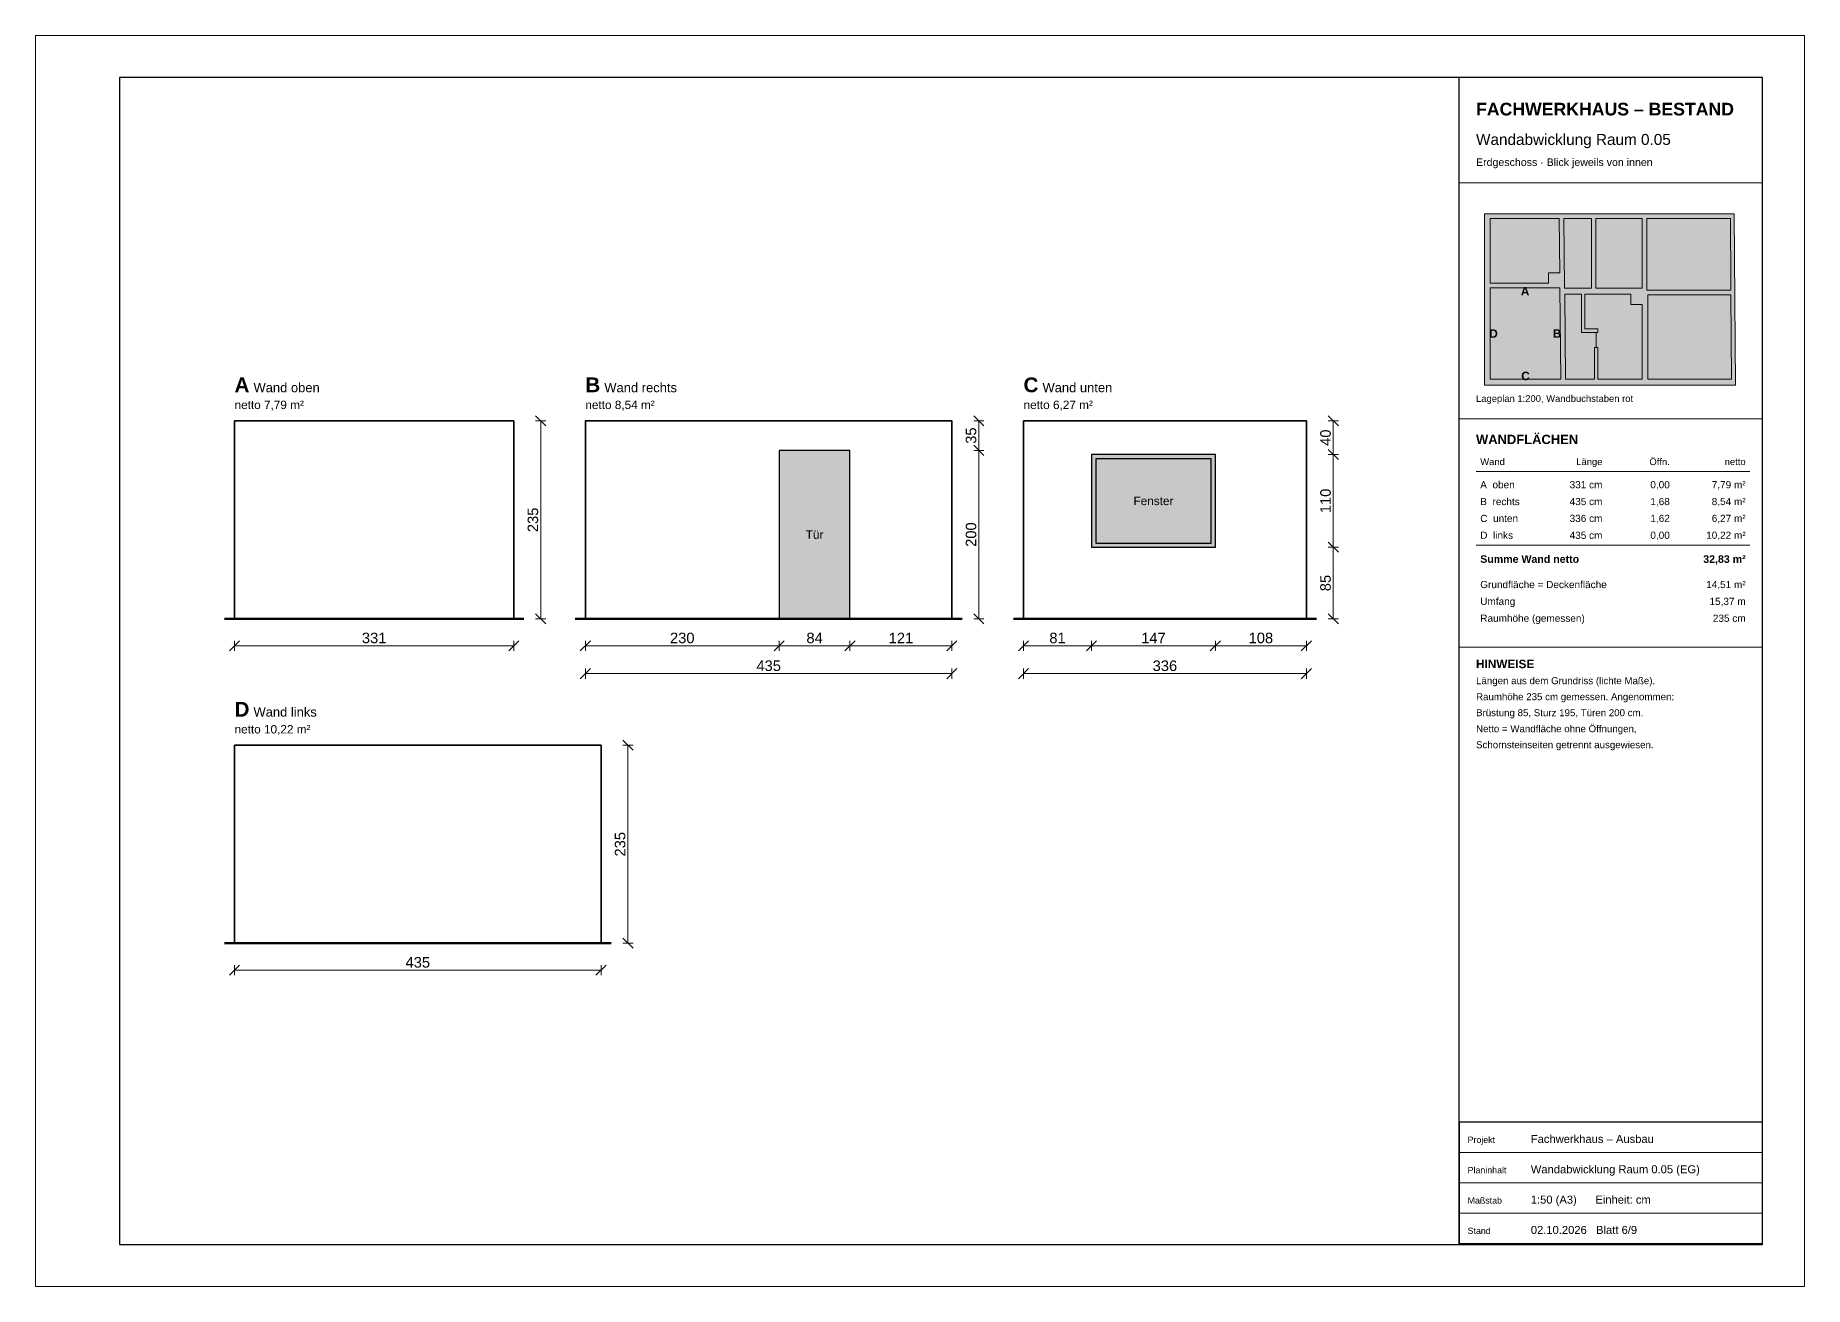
# Model space of a CAD drawing. Header units: centimetres. Extents: x 0 to 18200, y 0 to 1485.
# Drawn here: x 9200 to 11300, y 0 to 1485 of the extents above; entities that cross this region are included whole.
import ezdxf
from ezdxf.enums import TextEntityAlignment as Align

# ---------------------------------------------------------------- set-up
doc = ezdxf.new("R2010")
doc.units = ezdxf.units.CM
for name, color, linetype, lineweight in [('ABW_BODEN', 7, 'Continuous', 50), ('ABW_OEFFNUNG', 7, 'Continuous', 25), ('ABW_TEXT', 7, 'Continuous', 18), ('ABW_WAND', 7, 'Continuous', 35), ('BEMASSUNG', 7, 'Continuous', 18), ('FENSTER', 7, 'Continuous', 25), ('PLANKOPF', 7, 'Continuous', 25), ('PLANKOPF_DUENN', 7, 'Continuous', 13), ('WAND_FUELLUNG', 8, 'Continuous', 0)]:
    doc.layers.add(name, color=color, linetype=linetype, lineweight=lineweight)
doc.styles.add('PLAN', font='arial.ttf')
doc.styles.add('PLAN_FETT', font='arialbd.ttf')
doc.dimstyles.new('BESTAND_1_50', dxfattribs={"dimscale": 5, "dimtxt": 2.5, "dimasz": 1.5, "dimexe": 1.2, "dimexo": 0, "dimgap": 0.6, "dimtad": 1, "dimdec": 0, "dimtxsty": 'PLAN', "dimtsz": 1.2, "dimcen": 2.5, "dimclrd": 7, "dimclre": 7, "dimclrt": 7, "dimazin": 3, "dimtfac": 1, "dimtmove": 2, "dimatfit": 3, "dimlwd": 18, "dimlwe": 13})

msp = doc.modelspace()

# ---------------------------------------------------------------- hatches: boundary and pattern name
at = {"layer": 'ABW_OEFFNUNG', "true_color": 0xffffff}
h = msp.add_hatch(color=7, dxfattribs=at)
h.dxf.hatch_style = 1
h.paths.add_polyline_path([(10166.9, 792.5), (10166.9, 992.5), (10082.9, 992.5), (10082.9, 792.5)])
h = msp.add_hatch(color=7, dxfattribs=at)
h.dxf.hatch_style = 1
h.paths.add_polyline_path([(10600.6, 877.5), (10600.6, 987.5), (10453.6, 987.5), (10453.6, 877.5)])
at = {"layer": 'WAND_FUELLUNG', "true_color": 0xa0a0a0}
h = msp.add_hatch(color=7, dxfattribs=at)
h.dxf.hatch_style = 1
h.paths.add_polyline_path([(10920, 1070), (11217.8, 1070), (11216.5, 1273.2), (10920, 1273.2)])
at = {"layer": 'WAND_FUELLUNG', "true_color": 0xffffff}
h = msp.add_hatch(color=7, dxfattribs=at)
h.dxf.hatch_style = 1
h.paths.add_polyline_path([(10996, 1203.2), (10996, 1191), (10926.8, 1191), (10926.8, 1267.8), (11008.8, 1267.8), (11009.4, 1203.2)])
h = msp.add_hatch(color=7, dxfattribs=at)
h.dxf.hatch_style = 1
h.paths.add_polyline_path([(11015.1, 1184.8), (11014.3, 1267.8), (11047, 1267.8), (11047, 1184.8)])
h = msp.add_hatch(color=7, dxfattribs=at)
h.dxf.hatch_style = 1
h.paths.add_polyline_path([(11052, 1184.8), (11052, 1267.8), (11107.2, 1267.8), (11107.2, 1184.8)])
h = msp.add_hatch(color=7, dxfattribs=at)
h.dxf.hatch_style = 1
h.paths.add_polyline_path([(11212.5, 1191.9), (11212.5, 1182.8), (11114, 1182.8), (11112.8, 1182.8), (11112.8, 1267.8), (11212, 1267.8)])
at = {"layer": 'WAND_FUELLUNG', "true_color": 0xf0c8be}
h = msp.add_hatch(color=7, dxfattribs=at)
h.dxf.hatch_style = 1
h.paths.add_polyline_path([(11009.6, 1185.5), (11010.7, 1076.8), (10926.8, 1076.8), (10926.8, 1185.5)])
at = {"layer": 'WAND_FUELLUNG', "true_color": 0xffffff}
h = msp.add_hatch(color=7, dxfattribs=at)
h.dxf.hatch_style = 1
h.paths.add_polyline_path([(11050.8, 1114.5), (11050.8, 1076.8), (11016.2, 1076.8), (11015.2, 1178), (11035, 1178), (11035, 1136.8), (11035, 1132.5), (11039.2, 1132.5), (11052.6, 1132.5), (11052.6, 1114.5)])
h = msp.add_hatch(color=7, dxfattribs=at)
h.dxf.hatch_style = 1
h.paths.add_polyline_path([(11054.5, 1114.5), (11052.6, 1114.5), (11052.6, 1132.5), (11054.5, 1132.5), (11054.5, 1136.8), (11039.2, 1136.8), (11039.2, 1178), (11052.6, 1178), (11093.8, 1178), (11093.8, 1165.8), (11107, 1165.8), (11107, 1076.8), (11054.5, 1076.8)])
h = msp.add_hatch(color=7, dxfattribs=at)
h.dxf.hatch_style = 1
h.paths.add_polyline_path([(11213.2, 1076.8), (11114, 1076.8), (11114, 1177.2), (11212.6, 1177.2)])

# ---------------------------------------------------------------- linework, layer by layer
at = {"layer": 'ABW_BODEN'}
for p, q in [((9424.4, 792.5), (9779.8, 792.5)), ((9840.8, 792.5), (10299.9, 792.5)), ((10360.9, 792.5), (10720.6, 792.5)), ((9424.4, 407.5), (9883.4, 407.5))]:
    msp.add_line(p, q, dxfattribs=at)
at = {"layer": 'ABW_OEFFNUNG'}
for points in [[(10166.9, 792.5), (10166.9, 992.5), (10082.9, 992.5), (10082.9, 792.5)], [(10600.6, 877.5), (10600.6, 987.5), (10453.6, 987.5), (10453.6, 877.5)]]:
    msp.add_lwpolyline(points, close=True, dxfattribs=at)
at = {"layer": 'ABW_WAND'}
for points in [[(9767.8, 792.5), (9767.8, 1027.5), (9436.4, 1027.5), (9436.4, 792.5)], [(10287.9, 792.5), (10287.9, 1027.5), (9852.8, 1027.5), (9852.8, 792.5)], [(10708.6, 792.5), (10708.6, 1027.5), (10372.9, 1027.5), (10372.9, 792.5)], [(9871.4, 407.5), (9871.4, 642.5), (9436.4, 642.5), (9436.4, 407.5)]]:
    msp.add_lwpolyline(points, close=True, dxfattribs=at)
at = {"layer": 'FENSTER'}
msp.add_lwpolyline([(10595.6, 882.5), (10595.6, 982.5), (10458.6, 982.5), (10458.6, 882.5)], close=True, dxfattribs=at)
at = {"layer": 'PLANKOPF'}
msp.add_line((10890, 50), (10890, 1435), dxfattribs=at)
for points in [[(9300, 50), (11250, 50), (11250, 1435), (9300, 1435)], [(10890, 50), (11250, 50), (11250, 195), (10890, 195)]]:
    msp.add_lwpolyline(points, close=True, dxfattribs=at)
at = {"layer": 'PLANKOPF_DUENN'}
for p, q in [((10890, 1310), (11250, 1310)), ((10890, 1030), (11250, 1030)), ((10910, 967.5), (11235, 967.5)), ((10910, 880), (11235, 880)), ((10890, 759), (11250, 759)), ((10890, 159), (11250, 159)), ((10890, 123), (11250, 123)), ((10890, 87), (11250, 87)), ((10890, 51), (11250, 51))]:
    msp.add_line(p, q, dxfattribs=at)
for points in [[(9200, 0), (11300, 0), (11300, 1485), (9200, 1485)], [(10920, 1070), (11217.8, 1070), (11216.5, 1273.2), (10920, 1273.2)], [(10996, 1203.2), (10996, 1191), (10926.8, 1191), (10926.8, 1267.8), (11008.8, 1267.8), (11009.4, 1203.2)], [(11015.1, 1184.8), (11014.3, 1267.8), (11047, 1267.8), (11047, 1184.8)], [(11052, 1184.8), (11052, 1267.8), (11107.2, 1267.8), (11107.2, 1184.8)], [(11212.5, 1191.9), (11212.5, 1182.8), (11114, 1182.8), (11112.8, 1182.8), (11112.8, 1267.8), (11212, 1267.8)], [(11009.6, 1185.5), (11010.7, 1076.8), (10926.8, 1076.8), (10926.8, 1185.5)], [(11050.8, 1114.5), (11050.8, 1076.8), (11016.2, 1076.8), (11015.2, 1178), (11035, 1178), (11035, 1136.8), (11035, 1132.5), (11039.2, 1132.5), (11052.6, 1132.5), (11052.6, 1114.5)], [(11054.5, 1114.5), (11052.6, 1114.5), (11052.6, 1132.5), (11054.5, 1132.5), (11054.5, 1136.8), (11039.2, 1136.8), (11039.2, 1178), (11052.6, 1178), (11093.8, 1178), (11093.8, 1165.8), (11107, 1165.8), (11107, 1076.8), (11054.5, 1076.8)], [(11213.2, 1076.8), (11114, 1076.8), (11114, 1177.2), (11212.6, 1177.2)]]:
    msp.add_lwpolyline(points, close=True, dxfattribs=at)

# ---------------------------------------------------------------- texts
at = {"layer": 'ABW_TEXT'}
for s, height, style, p in [('A', 17.5, 'PLAN_FETT', (9436.4, 1061.5)), ('Wand oben', 11, 'PLAN', (9458.9, 1061.5)), ('B', 17.5, 'PLAN_FETT', (9852.8, 1061.5)), ('Wand rechts', 11, 'PLAN', (9875.3, 1061.5)), ('C', 17.5, 'PLAN_FETT', (10372.9, 1061.5)), ('Wand unten', 11, 'PLAN', (10395.4, 1061.5)), ('netto 7,79 m²', 10, 'PLAN', (9436.4, 1041.5)), ('netto 8,54 m²', 10, 'PLAN', (9852.8, 1041.5)), ('netto 6,27 m²', 10, 'PLAN', (10372.9, 1041.5)), ('D', 17.5, 'PLAN_FETT', (9436.4, 676.5)), ('Wand links', 11, 'PLAN', (9458.9, 676.5)), ('netto 10,22 m²', 10, 'PLAN', (9436.4, 656.5))]:
    msp.add_text(s, height=height, dxfattribs=dict(at, style=style)).set_placement(p)
at = {"layer": 'ABW_TEXT', "style": 'PLAN'}
for s, p in [('Fenster', (10527.1, 932.5)), ('Tür', (10124.9, 892.5))]:
    msp.add_text(s, height=10, dxfattribs=at).set_placement(p, align=Align.MIDDLE_CENTER)
at = {"layer": 'PLANKOPF'}
for s, height, style, p in [('FACHWERKHAUS – BESTAND', 15, 'PLAN_FETT', (10910, 1390)), ('Wandabwicklung Raum 0.05', 13, 'PLAN', (10910, 1355)), ('Erdgeschoss · Blick jeweils von innen', 9, 'PLAN', (10910, 1330)), ('Lageplan 1:200, Wandbuchstaben rot', 8, 'PLAN', (10910, 1050)), ('WANDFLÄCHEN', 11, 'PLAN_FETT', (10910, 1000)), ('Wand', 8, 'PLAN', (10915, 975)), ('A  oben', 8.5, 'PLAN', (10915, 947.5)), ('B  rechts', 8.5, 'PLAN', (10915, 927.5)), ('C  unten', 8.5, 'PLAN', (10915, 907.5)), ('D  links', 8.5, 'PLAN', (10915, 887.5)), ('Summe Wand netto', 9, 'PLAN_FETT', (10915, 859)), ('Grundfläche = Deckenfläche', 8.5, 'PLAN', (10915, 829)), ('Umfang', 8.5, 'PLAN', (10915, 809)), ('Raumhöhe (gemessen)', 8.5, 'PLAN', (10915, 789)), ('HINWEISE', 10, 'PLAN_FETT', (10910, 734)), ('Längen aus dem Grundriss (lichte Maße).', 8.25, 'PLAN', (10910, 715)), ('Raumhöhe 235 cm gemessen. Angenommen:', 8.25, 'PLAN', (10910, 696)), ('Brüstung 85, Sturz 195, Türen 200 cm.', 8.25, 'PLAN', (10910, 677)), ('Netto = Wandfläche ohne Öffnungen,', 8.25, 'PLAN', (10910, 658)), ('Schornsteinseiten getrennt ausgewiesen.', 8.25, 'PLAN', (10910, 639)), ('Projekt', 7.5, 'PLAN', (10900, 170.5)), ('Fachwerkhaus – Ausbau', 9.5, 'PLAN', (10975, 170.5)), ('Planinhalt', 7.5, 'PLAN', (10900, 134.5)), ('Wandabwicklung Raum 0.05 (EG)', 9.5, 'PLAN', (10975, 134.5)), ('Maßstab', 7.5, 'PLAN', (10900, 98.5)), ('1:50 (A3)      Einheit: cm', 9.5, 'PLAN', (10975, 98.5)), ('Stand', 7.5, 'PLAN', (10900, 62.5)), ('02.10.2026   Blatt 6/9', 9.5, 'PLAN', (10975, 62.5))]:
    msp.add_text(s, height=height, dxfattribs=dict(at, style=style)).set_placement(p)
at = {"layer": 'PLANKOPF', "true_color": 0xc81e1e, "style": 'PLAN_FETT'}
for s, p in [('A', (10968.2, 1181.5)), ('D', (10930.8, 1131.1)), ('B', (11006.1, 1131.1)), ('C', (10968.7, 1080.8))]:
    msp.add_text(s, height=10, dxfattribs=at).set_placement(p, align=Align.MIDDLE_CENTER)
at = {"layer": 'PLANKOPF'}
for s, height, style, p in [('Länge', 8, 'PLAN', (11060, 975)), ('Öffn.', 8, 'PLAN', (11140, 975)), ('netto', 8, 'PLAN', (11230, 975)), ('331 cm', 8.5, 'PLAN', (11060, 947.5)), ('0,00', 8.5, 'PLAN', (11140, 947.5)), ('7,79 m²', 8.5, 'PLAN', (11230, 947.5)), ('435 cm', 8.5, 'PLAN', (11060, 927.5)), ('1,68', 8.5, 'PLAN', (11140, 927.5)), ('8,54 m²', 8.5, 'PLAN', (11230, 927.5)), ('336 cm', 8.5, 'PLAN', (11060, 907.5)), ('1,62', 8.5, 'PLAN', (11140, 907.5)), ('6,27 m²', 8.5, 'PLAN', (11230, 907.5)), ('435 cm', 8.5, 'PLAN', (11060, 887.5)), ('0,00', 8.5, 'PLAN', (11140, 887.5)), ('10,22 m²', 8.5, 'PLAN', (11230, 887.5)), ('32,83 m²', 9, 'PLAN_FETT', (11230, 859)), ('14,51 m²', 8.5, 'PLAN', (11230, 829)), ('15,37 m', 8.5, 'PLAN', (11230, 809)), ('235 cm', 8.5, 'PLAN', (11230, 789))]:
    msp.add_text(s, height=height, dxfattribs=dict(at, style=style)).set_placement(p, align=Align.RIGHT)

# ---------------------------------------------------------------- dimensions: what is measured, and where the dimension line sits
at = {"layer": 'BEMASSUNG'}
for base, p1, p2, location in [((9799.8, 792.5), (9805.8, 792.5), (9805.8, 1027.5), (9790.6, 910)), ((10319.9, 992.5), (10325.9, 992.5), (10325.9, 1027.5), (10310.6, 1010)), ((10740.6, 987.5), (10746.6, 987.5), (10746.6, 1027.5), (10731.4, 1007.5)), ((10319.9, 792.5), (10325.9, 792.5), (10325.9, 992.5), (10310.6, 892.5)), ((10740.6, 877.5), (10746.6, 877.5), (10746.6, 987.5), (10731.4, 932.5)), ((10740.6, 792.5), (10746.6, 792.5), (10746.6, 877.5), (10731.4, 835)), ((9903.4, 407.5), (9909.4, 407.5), (9909.4, 642.5), (9894.1, 525))]:
    msp.add_linear_dim(base=base, p1=p1, p2=p2, angle=90, location=location, dimstyle='BESTAND_1_50', override={"dimtmove": 2}, dxfattribs=at).render()
for base, p1, p2, location in [((9436.4, 760.5), (9436.4, 754.5), (9767.8, 754.5), (9602.1, 769.8)), ((9852.8, 760.5), (9852.8, 754.5), (10082.9, 754.5), (9967.8, 769.8)), ((10082.9, 760.5), (10082.9, 754.5), (10166.9, 754.5), (10124.9, 769.8)), ((10166.9, 760.5), (10166.9, 754.5), (10287.9, 754.5), (10227.4, 769.8)), ((10372.9, 760.5), (10372.9, 754.5), (10453.6, 754.5), (10413.2, 769.8)), ((10453.6, 760.5), (10453.6, 754.5), (10600.6, 754.5), (10527.1, 769.8)), ((10600.6, 760.5), (10600.6, 754.5), (10708.6, 754.5), (10654.6, 769.8)), ((9852.8, 727.5), (9852.8, 721.5), (10287.9, 721.5), (10070.4, 736.8)), ((10372.9, 727.5), (10372.9, 721.5), (10708.6, 721.5), (10540.7, 736.8)), ((9436.4, 375.5), (9436.4, 369.5), (9871.4, 369.5), (9653.9, 384.8))]:
    msp.add_linear_dim(base=base, p1=p1, p2=p2, location=location, dimstyle='BESTAND_1_50', override={"dimtmove": 2}, dxfattribs=at).render()

doc.saveas('drawing.dxf')
